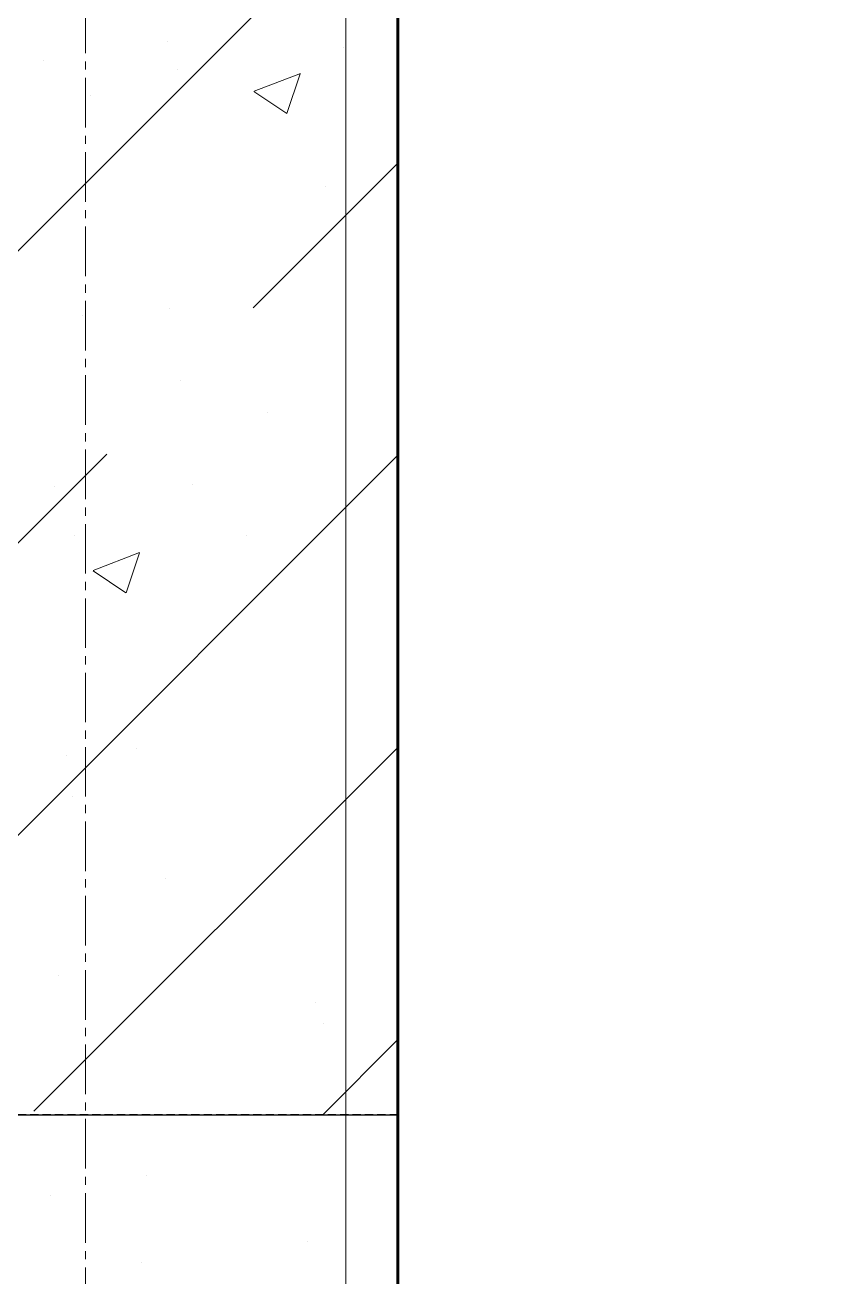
# Model space of a CAD drawing. Header units: millimetres. Extents: x 470010 to 1231400, y -134005 to 421770.
# Drawn here: x 672850.3 to 673156.8, y -53573.6 to -53092.5 of the extents above; entities that cross this region are included whole.
import ezdxf
from ezdxf.enums import TextEntityAlignment as Align

# ---------------------------------------------------------------- set-up
doc = ezdxf.new("R2010")
doc.units = ezdxf.units.MM
doc.linetypes.add('CENTER2', pattern=[28.575, 19.05, -3.175, 3.175, -3.175])
doc.linetypes.add('HIDDEN2', pattern=[4.7625, 3.175, -1.5875])
doc.layers.get('Defpoints').update_dxf_attribs({"color": 140})
for name, color, linetype, lineweight in [('0) шп потолок', 3, 'Continuous', 60), ('АР_Колонны', 70, 'Continuous', 30), ('АР_Стены ЖБ', 7, 'Continuous', 35), ('АР_Стены ПЕНОблок', 52, 'Continuous', 20), ('АР_Штриховка', 8, 'Continuous', 0)]:
    doc.layers.add(name, color=color, linetype=linetype, lineweight=lineweight)
doc.layers.add('РД_Оси_100', color=7, linetype='Continuous', lineweight=0, true_color=0x525252)
doc.styles.add('style1', font='ARIALN.TTF')

# ---------------------------------------------------------------- blocks, each defined once
blk = doc.blocks.new('СОШ_2200_АР_ОСИ_М100_28.05.24')
at = {"layer": 'РД_Оси_100', "color": 251, "linetype": 'CENTER2', "true_color": 0x636466}
blk.add_line((0, -6155), (0, 139938.679), dxfattribs=at)
blk = doc.blocks.new('A$C9108343f')
at = {"layer": '0) шп потолок'}
blk.add_lwpolyline([(14844.96, 43275.16), (14844.96, 51955), (7274.95, 51955), (7274.95, 42855), (13824.96, 42855)], dxfattribs=at)
at = {"layer": 'АР_Колонны', "color": 18, "linetype": 'HIDDEN2', "lineweight": 25, "true_color": 0x000000}
for p, q in [((7274.96, 47755), (7274.96, 46855)), ((7274.96, 46855), (7054.96, 46855))]:
    blk.add_line(p, q, dxfattribs=at)
at = {"layer": 'АР_Колонны', "color": 18, "linetype": 'Continuous', "lineweight": 15, "true_color": 0x000000}
for p, q in [((7274.96, 46855), (7274.96, 47755)), ((7274.96, 46855), (7274.96, 47755)), ((7054.96, 46855), (7274.96, 46855)), ((7054.96, 46855), (7274.96, 46855))]:
    blk.add_line(p, q, dxfattribs=at)
at = {"layer": 'АР_Стены ЖБ', "color": 18, "linetype": 'Continuous', "lineweight": 30, "true_color": 0x000000}
for p, q in [((7274.96, 46855), (7274.96, 47755)), ((7054.96, 46855), (7274.96, 46855))]:
    blk.add_line(p, q, dxfattribs=at)
at = {"layer": 'АР_Стены ПЕНОблок', "color": 18, "linetype": 'Continuous', "lineweight": 20, "true_color": 0x000000}
blk.add_line((7254.96, 21355), (7254.96, 97555), dxfattribs=at)
at = {"layer": 'АР_Штриховка', "color": 18, "linetype": 'Continuous', "lineweight": 5, "true_color": 0x000000}
for p, q in [((7054.96, 47112.92), (7274.96, 47332.92)), ((7219.31, 47165.02), (7274.96, 47220.67)), ((7191.24, 47136.96), (7191.24, 47136.96)), ((7054.96, 47000.67), (7163.18, 47108.89)), ((7054.96, 46888.42), (7274.96, 47108.42)), ((7135.12, 46856.32), (7274.96, 46996.16)), ((7246.05, 46855), (7274.96, 46883.91))]:
    blk.add_line(p, q, dxfattribs=at)
at = {"layer": 'АР_Штриховка', "color": 18, "linetype": 'Continuous', "lineweight": 0, "true_color": 0x000000}
for p, q in [((7186.4, 47267.39), (7186.4, 47267.39)), ((7254.03, 47265.16), (7254.03, 47265.16)), ((7138.74, 47260.28), (7138.74, 47260.28)), ((7190.44, 47256.79), (7190.44, 47256.79)), ((7219.71, 47248.36), (7237.49, 47255.19)), ((7232.29, 47239.7), (7237.44, 47255.05)), ((7156.94, 47246.67), (7156.94, 47246.67)), ((7219.64, 47248.23), (7232.28, 47239.71)), ((7247.27, 47211.62), (7247.27, 47211.62)), ((7187.21, 47164.98), (7187.21, 47164.98)), ((7153.85, 47162.11), (7153.85, 47162.11)), ((7224.87, 47124.76), (7224.87, 47124.76)), ((7142.84, 47096.37), (7142.84, 47096.37)), ((7196.14, 47097.3), (7196.14, 47097.3)), ((7150.76, 47077.56), (7150.76, 47077.56)), ((7216.59, 47077.47), (7216.59, 47077.47)), ((7157.9, 47064.18), (7175.69, 47071)), ((7170.49, 47055.51), (7175.64, 47070.86)), ((7157.84, 47064.04), (7170.48, 47055.52)), ((7174.34, 46995.65), (7174.34, 46995.65)), ((7147.67, 46993), (7147.67, 46993)), ((7149.77, 46977.29), (7149.77, 46977.29)), ((7185.66, 46945.75), (7185.66, 46945.75)), ((7144.58, 46908.44), (7144.58, 46908.44)), ((7243.36, 46898.22), (7243.36, 46898.22)), ((7246.52, 46889.98), (7246.52, 46889.98)), ((7178.43, 46831.74), (7178.43, 46831.74)), ((7141.49, 46823.89), (7141.49, 46823.89)), ((7240.13, 46806.42), (7240.13, 46806.42)), ((7176.54, 46798.04), (7176.54, 46798.04))]:
    blk.add_line(p, q, dxfattribs=at)
at = {"layer": 'РД_Оси_100'}
blk.add_blockref('СОШ_2200_АР_ОСИ_М100_28.05.24', (7154.96, 6755), dxfattribs=at)
at = {"layer": 'Defpoints', "color": 18, "true_color": 0x000000, "style": 'style1'}
for p in [(143949.34, 316089.12), (143974.98, 281639.5), (143890.4, 273244.71), (143839.99, 264276.81), (143967.75, 254892.38), (12251.96, 104178.14), (12382.58, 96023.14)]:
    blk.add_attdef('АР-ПОМЕЩЕНИЕ:НАИМЕНОВАНИЕ', text='', height=100, dxfattribs=at).set_placement(p, align=Align.MIDDLE)
at = {"layer": 'Defpoints', "color": 18, "true_color": 0x000000, "style": 'style1', "flags": 8}
for p in [(143951.3, 279099.09), (143848.34, 269251.11), (143875.33, 260094.25), (144049.74, 250824.7), (163419.28, 238153.36), (155897.46, 237965.97), (183037.2, 237965.97), (143342.94, 237876.19)]:
    blk.add_attdef('АР-ПОМЕЩЕНИЕ:НАИМЕНОВАНИЕ', text='', height=100, dxfattribs=at).set_placement(p, align=Align.MIDDLE)

msp = doc.modelspace()

# ---------------------------------------------------------------- linework, layer by layer
at = {"layer": '0) шп потолок'}
msp.add_lwpolyline([(680563.57, -57091.084), (680563.57, -48411.242), (672993.566, -48411.242), (672993.566, -57511.242), (679543.57, -57511.242)], dxfattribs=at)
at = {"layer": 'АР_Колонны', "color": 18, "linetype": 'HIDDEN2', "lineweight": 25, "true_color": 0x000000}
for p, q in [((672993.57, -52611.242), (672993.57, -53511.242)), ((672993.57, -53511.242), (672773.57, -53511.242))]:
    msp.add_line(p, q, dxfattribs=at)
at = {"layer": 'АР_Колонны', "color": 18, "linetype": 'Continuous', "lineweight": 15, "true_color": 0x000000}
for p, q in [((672993.57, -53511.242), (672993.57, -52611.242)), ((672993.57, -53511.242), (672993.57, -52611.242)), ((672773.57, -53511.242), (672993.57, -53511.242)), ((672773.57, -53511.242), (672993.57, -53511.242))]:
    msp.add_line(p, q, dxfattribs=at)
at = {"layer": 'АР_Стены ЖБ', "color": 18, "linetype": 'Continuous', "lineweight": 30, "true_color": 0x000000}
for p, q in [((672993.57, -53511.242), (672993.57, -52611.242)), ((672773.57, -53511.242), (672993.57, -53511.242))]:
    msp.add_line(p, q, dxfattribs=at)
at = {"layer": 'АР_Стены ПЕНОблок', "color": 18, "linetype": 'Continuous', "lineweight": 20, "true_color": 0x000000}
msp.add_line((672973.57, -79011.242), (672973.57, -2811.242), dxfattribs=at)
at = {"layer": 'АР_Штриховка', "color": 18, "linetype": 'Continuous', "lineweight": 5, "true_color": 0x000000}
for p, q in [((672773.57, -53253.319), (672993.57, -53033.319)), ((672937.92, -53201.223), (672993.57, -53145.573)), ((672773.57, -53365.573), (672881.793, -53257.35)), ((672773.57, -53477.826), (672993.57, -53257.826)), ((672853.73, -53509.919), (672993.57, -53370.079)), ((672964.66, -53511.242), (672993.57, -53482.332))]:
    msp.add_line(p, q, dxfattribs=at)
at = {"layer": 'АР_Штриховка', "color": 18, "linetype": 'Continuous', "lineweight": 0, "true_color": 0x000000}
for p, q in [((672938.319, -53117.879), (672956.103, -53111.052)), ((672950.904, -53126.541), (672956.054, -53111.192)), ((672938.257, -53118.014), (672950.892, -53126.537)), ((672876.516, -53302.067), (672894.301, -53295.24)), ((672889.102, -53310.729), (672894.252, -53295.38)), ((672876.455, -53302.202), (672889.09, -53310.724))]:
    msp.add_line(p, q, dxfattribs=at)

# ---------------------------------------------------------------- block references
msp.add_blockref('A$C9108343f', (665718.612, -100366.242))
at = {"layer": 'РД_Оси_100'}
msp.add_blockref('СОШ_2200_АР_ОСИ_М100_28.05.24', (672873.57, -93611.242), dxfattribs=at)

doc.saveas('drawing.dxf')
